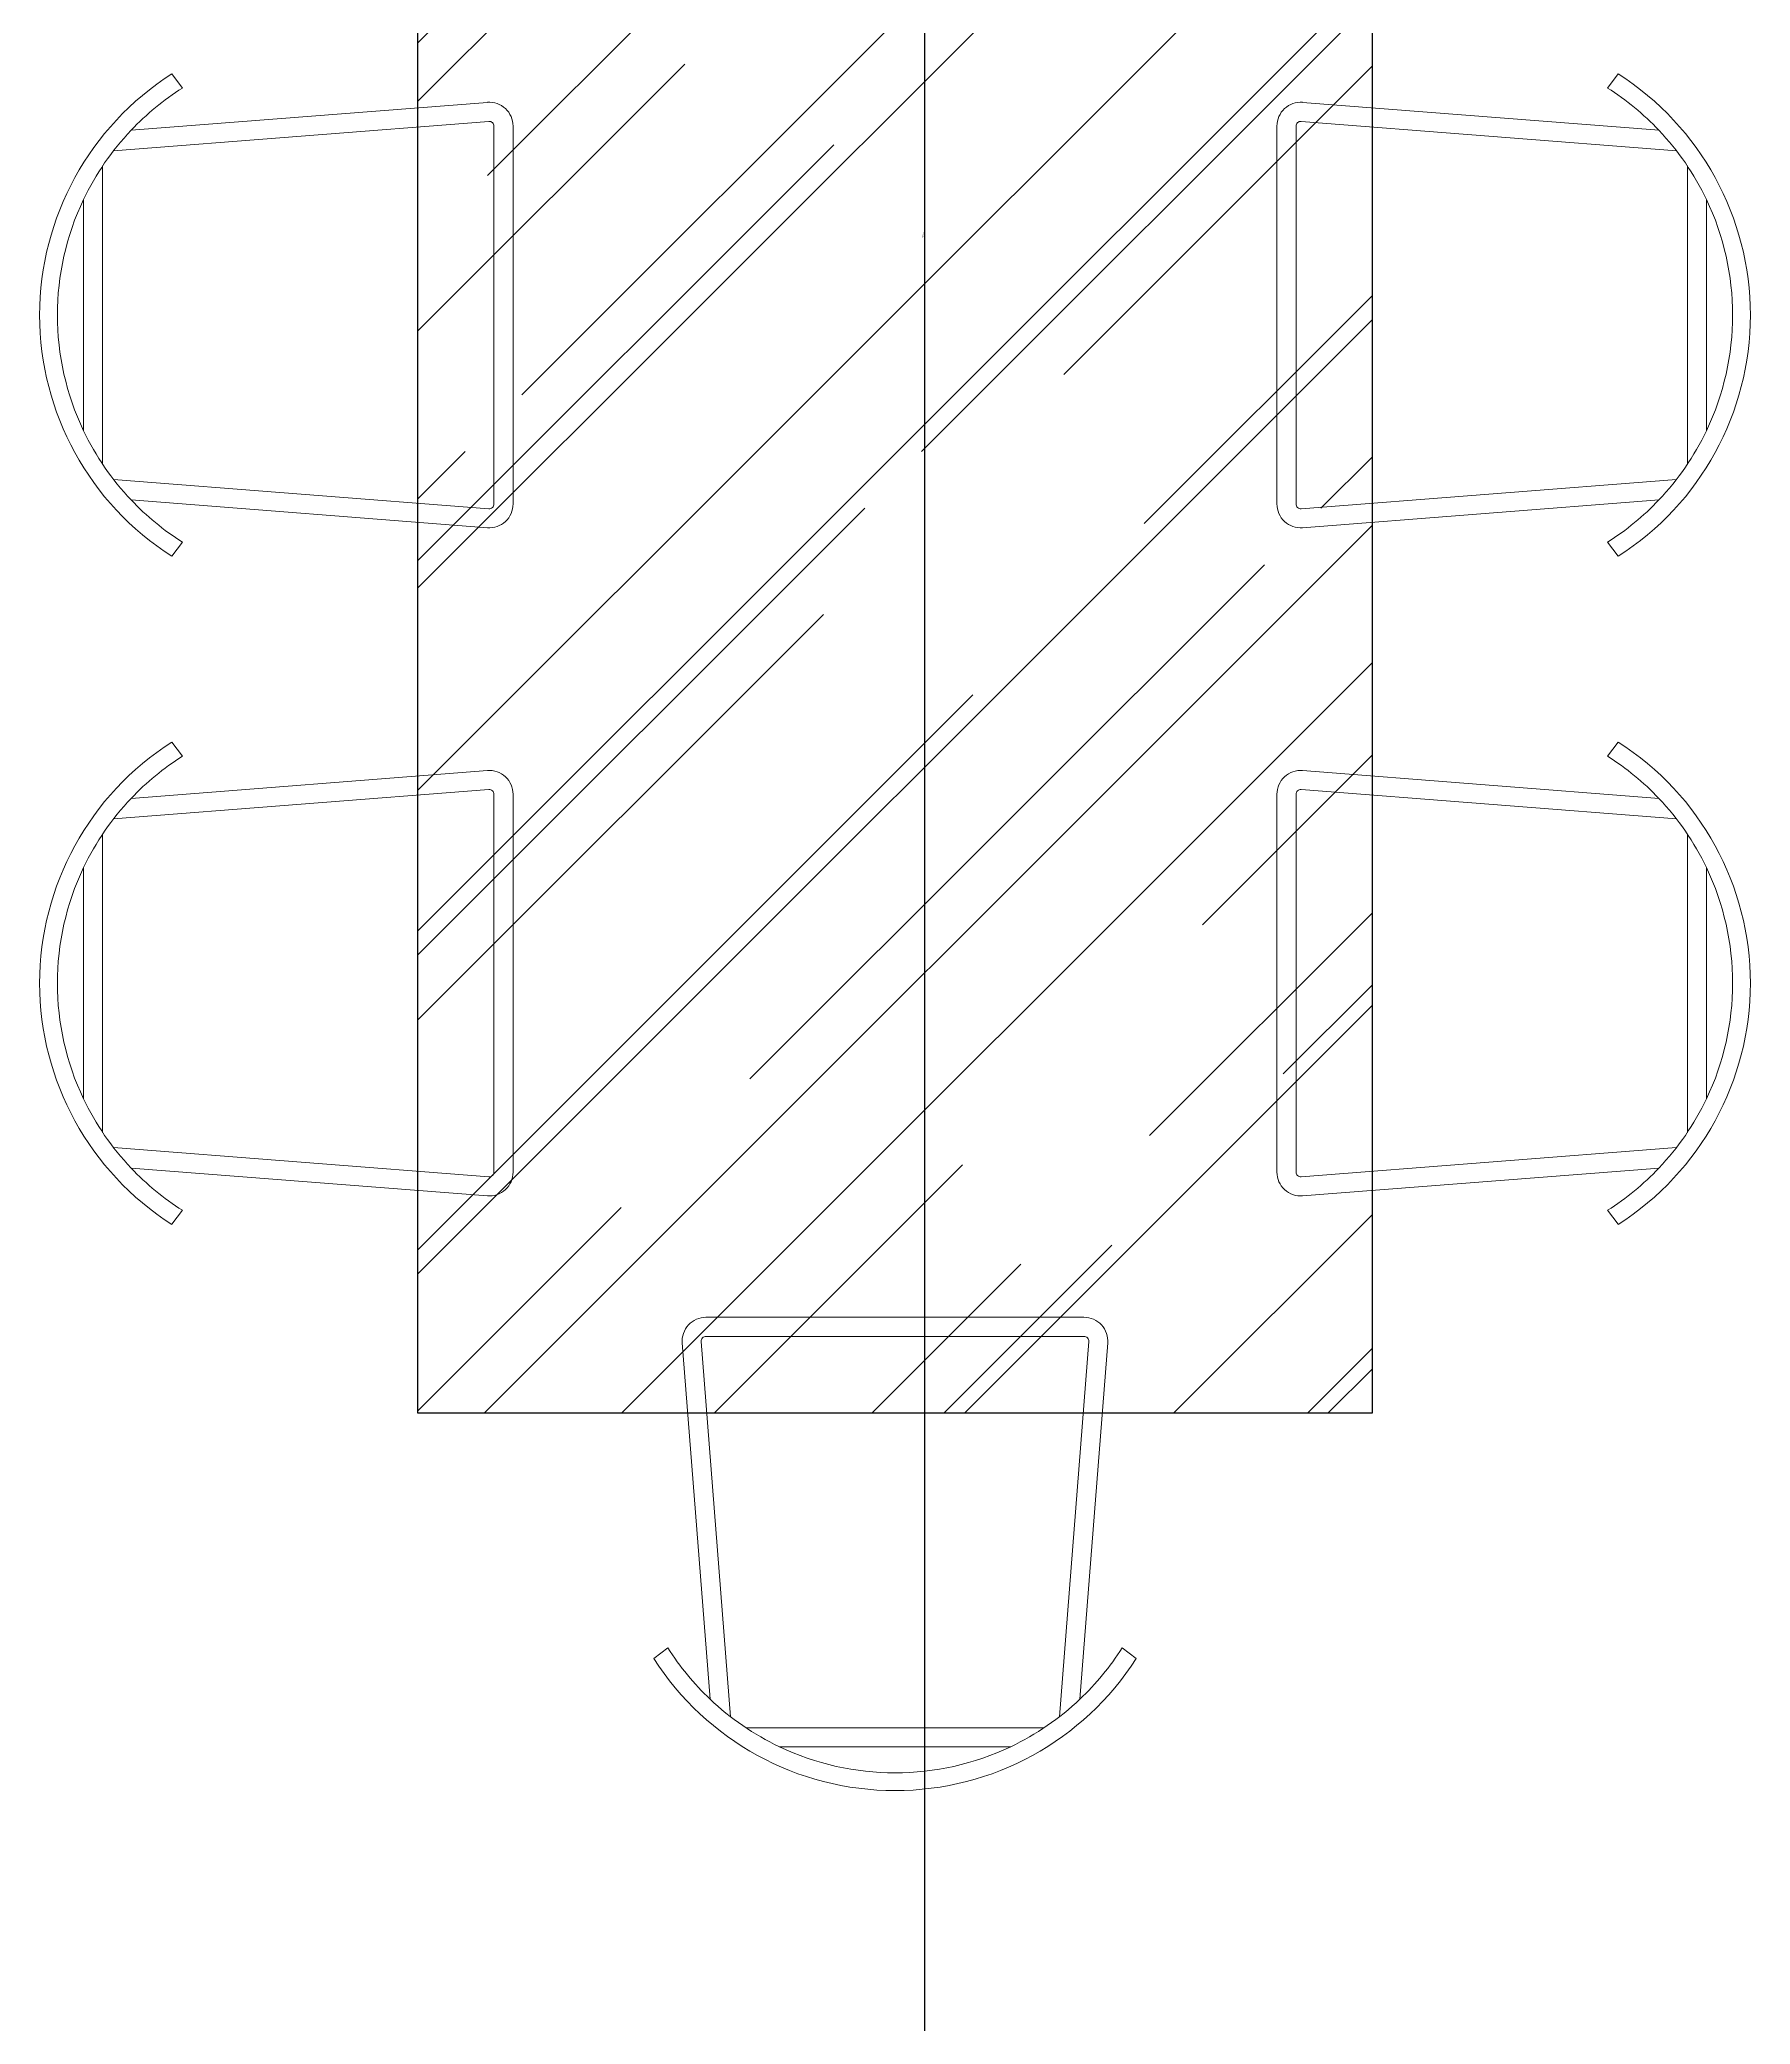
# Model space of a CAD drawing. Header units: millimetres. Extents: x -6300 to 1991, y -4770 to 4545.
# Drawn here: x -1883.3 to -1704.1, y 642.1 to 850 of the extents above; entities that cross this region are included whole.
import ezdxf

# ---------------------------------------------------------------- set-up
doc = ezdxf.new("R2010")
doc.units = ezdxf.units.MM
doc.header["$LTSCALE"] = 20
doc.header["$MEASUREMENT"] = 0
doc.linetypes.add('CONTINU', pattern=[0])
doc.layers.get('0').update_dxf_attribs({"linetype": 'CONTINUOUS'})
doc.layers.get('DEFPOINTS').update_dxf_attribs({"linetype": 'CONTINUOUS'})
doc.layers.add('COTA', color=7, linetype='CONTINUOUS')
for name, color, linetype, lineweight in [('E-Lay-9', 9, 'CONTINUOUS', 9), ('E-Pen-C', 4, 'CONTINUOUS', 15), ('E-Pen-G', 3, 'CONTINUOUS', 30)]:
    doc.layers.add(name, color=color, linetype=linetype, lineweight=lineweight)
doc.styles.add('F2', font='ARIALN.TTF')
doc.dimstyles.new('DIMENSION-1', dxfattribs={"dimtxt": 0.145, "dimasz": 0.07, "dimexe": 1, "dimexo": 0, "dimgap": 0.12, "dimtad": 1, "dimzin": 7, "dimdsep": 46, "dimtxsty": 'F2', "dimblk1": 'TRACO', "dimblk2": 'TRACO', "dimsah": 1, "dimcen": 1, "dimse1": 1, "dimse2": 1, "dimclrd": 4, "dimclre": 256, "dimclrt": 4, "dimadec": 8, "dimazin": 0, "dimtfac": 1, "dimtix": 1, "dimtmove": 2, "dimatfit": 3, "dimldrblk": 'TRACO', "dimfxl": 1, "dimtolj": 1, "dimtzin": 0, "dimarcsym": 0})

# ---------------------------------------------------------------- blocks, each defined once
blk = doc.blocks.new('TRACO')
at = {"layer": 'E-Pen-C'}
for p, q in [((-1, 0), (1, 0)), ((0, 1), (0, -1))]:
    blk.add_line(p, q, dxfattribs=at)
at = {"layer": 'E-Pen-G'}
blk.add_line((-0.4, -0.4), (0.4, 0.4), dxfattribs=at)
blk = doc.blocks.new('*D863')
at = {"layer": 'COTA', "color": 4, "linetype": 'Continuous', "lineweight": -2}
blk.add_line((-1790.65, 1067.02), (-1790.65, 592.16), dxfattribs=at)
at = {"layer": 'DEFPOINTS', "color": 0, "linetype": 'Continuous'}
for p in [(-1764.71, 1067.09, -182.96), (-1790.65, 592.09), (-1782.07, 592.09, -182.96)]:
    blk.add_point(p, dxfattribs=at)
at = {"layer": 'COTA', "color": 4, "linetype": 'Continuous', "lineweight": -2, "xscale": 0.07, "yscale": 0.07, "zscale": 0.07}
for p, rotation in [((-1790.65, 1067.09), 90), ((-1790.65, 592.09), 270)]:
    blk.add_blockref('TRACO', p, dxfattribs=dict(at, rotation=rotation))
at = {"layer": 'COTA', "color": 4, "linetype": 'Continuous', "insert": (-1790.85, 829.59), "char_height": 0.145, "attachment_point": 5, "rotation": 90, "style": 'F2'}
blk.add_mtext('\\A1;475.00', dxfattribs=at)
blk = doc.blocks.new('cadeira3')
at = {"color": 8}
for p, q in [((339.39, -198.51), (363.62, -198.51)), ((334.29, -201.65), (331.21, -240.97)), ((335.87, -200.51), (367.14, -200.51)), ((368.73, -201.65), (371.8, -240.97)), ((332.14, -203.49), (329.22, -240.82)), ((370.88, -203.49), (373.8, -240.82)), ((326.24, -207.76), (327.72, -208.87)), ((376.77, -207.76), (375.3, -208.87)), ((371.3, -241.51), (331.71, -241.51)), ((371.3, -243.51), (331.71, -243.51))]:
    blk.add_line(p, q, dxfattribs=at)
for centre, radius, start, end in [((351.51, -223.91), 29.99, 32.591, 147.409), ((351.51, -223.93), 28.15, 64.5065, 115.4935), ((351.51, -223.93), 28.15, 115.4935, 133.4739), ((351.51, -223.93), 28.15, 46.5261, 64.5065), ((351.51, -223.93), 28.15, 133.4739, 147.6689), ((351.51, -223.93), 28.15, 32.3311, 46.5261), ((331.71, -241.01), 2.5, 175.5276, 270), ((331.71, -241.01), 0.5, 175.5276, 270), ((371.3, -241.01), 2.5, 270, 4.4724), ((371.3, -241.01), 0.5, 270, 4.4724)]:
    blk.add_arc(centre, radius, start, end, dxfattribs=at)

msp = doc.modelspace()

# ---------------------------------------------------------------- hatches: boundary and pattern name
at = {"linetype": 'CONTINU'}
h = msp.add_hatch(dxfattribs=at)
h.set_pattern_fill('AR-RROOF', color=8, angle=45, style=0)
h.set_pattern_definition([(45, (-493099.578, -87824.538), (21.5526147, 57.4736392), [381, -50.8, 127, -25.4]), (45, (-493084.67, -87791.67), (-41.8479935, 5.926969), [76.2, -8.382, 152.4, -19.05]), (45, (-493105.865, -87800.292), (81.36112046, 105.42820686), [203.2, -35.56, 101.6, -25.4])])
h.paths.add_polyline_path([(-1743.735, 936.167), (-1843.735, 936.167), (-1843.735, 706.167), (-1743.735, 706.167)])

# ---------------------------------------------------------------- linework, layer by layer
at = {"color": 8, "linetype": 'CONTINU', "elevation": 182.961}
msp.add_lwpolyline([(-1743.735, 936.167), (-1843.735, 936.167), (-1843.735, 706.167), (-1743.735, 706.167)], close=True, dxfattribs=at)

# ---------------------------------------------------------------- block references
at = {"layer": 'E-Lay-9', "color": 8, "xscale": -1}
for p, rotation in [((-2077.248, 1172.675, 182.961), 90), ((-2077.248, 1102.675, 182.961), 90), ((-2145.243, 472.654, 182.961), 180)]:
    msp.add_blockref('cadeira3', p, dxfattribs=dict(at, rotation=rotation))
at = {"layer": 'E-Lay-9', "color": 8, "rotation": 270}
for p in [(-1510.222, 1172.675, 182.961), (-1510.222, 1102.675, 182.961)]:
    msp.add_blockref('cadeira3', p, dxfattribs=at)

# ---------------------------------------------------------------- dimensions: what is measured, and where the dimension line sits
at = {"layer": 'COTA', "color": 7, "linetype": 'Continuous'}
dim = msp.add_linear_dim(base=(-1790.653, 592.092, 182.961), p1=(-1764.708, 1067.092), p2=(-1782.069, 592.092), angle=90, dimstyle='DIMENSION-1', override={"dimfxl": 0.06}, dxfattribs=at)
dim.commit()
dim.dimension.update_dxf_attribs({"geometry": '*D863', "text_midpoint": (-1790.847, 829.592, 182.961)})

doc.saveas('drawing.dxf')
